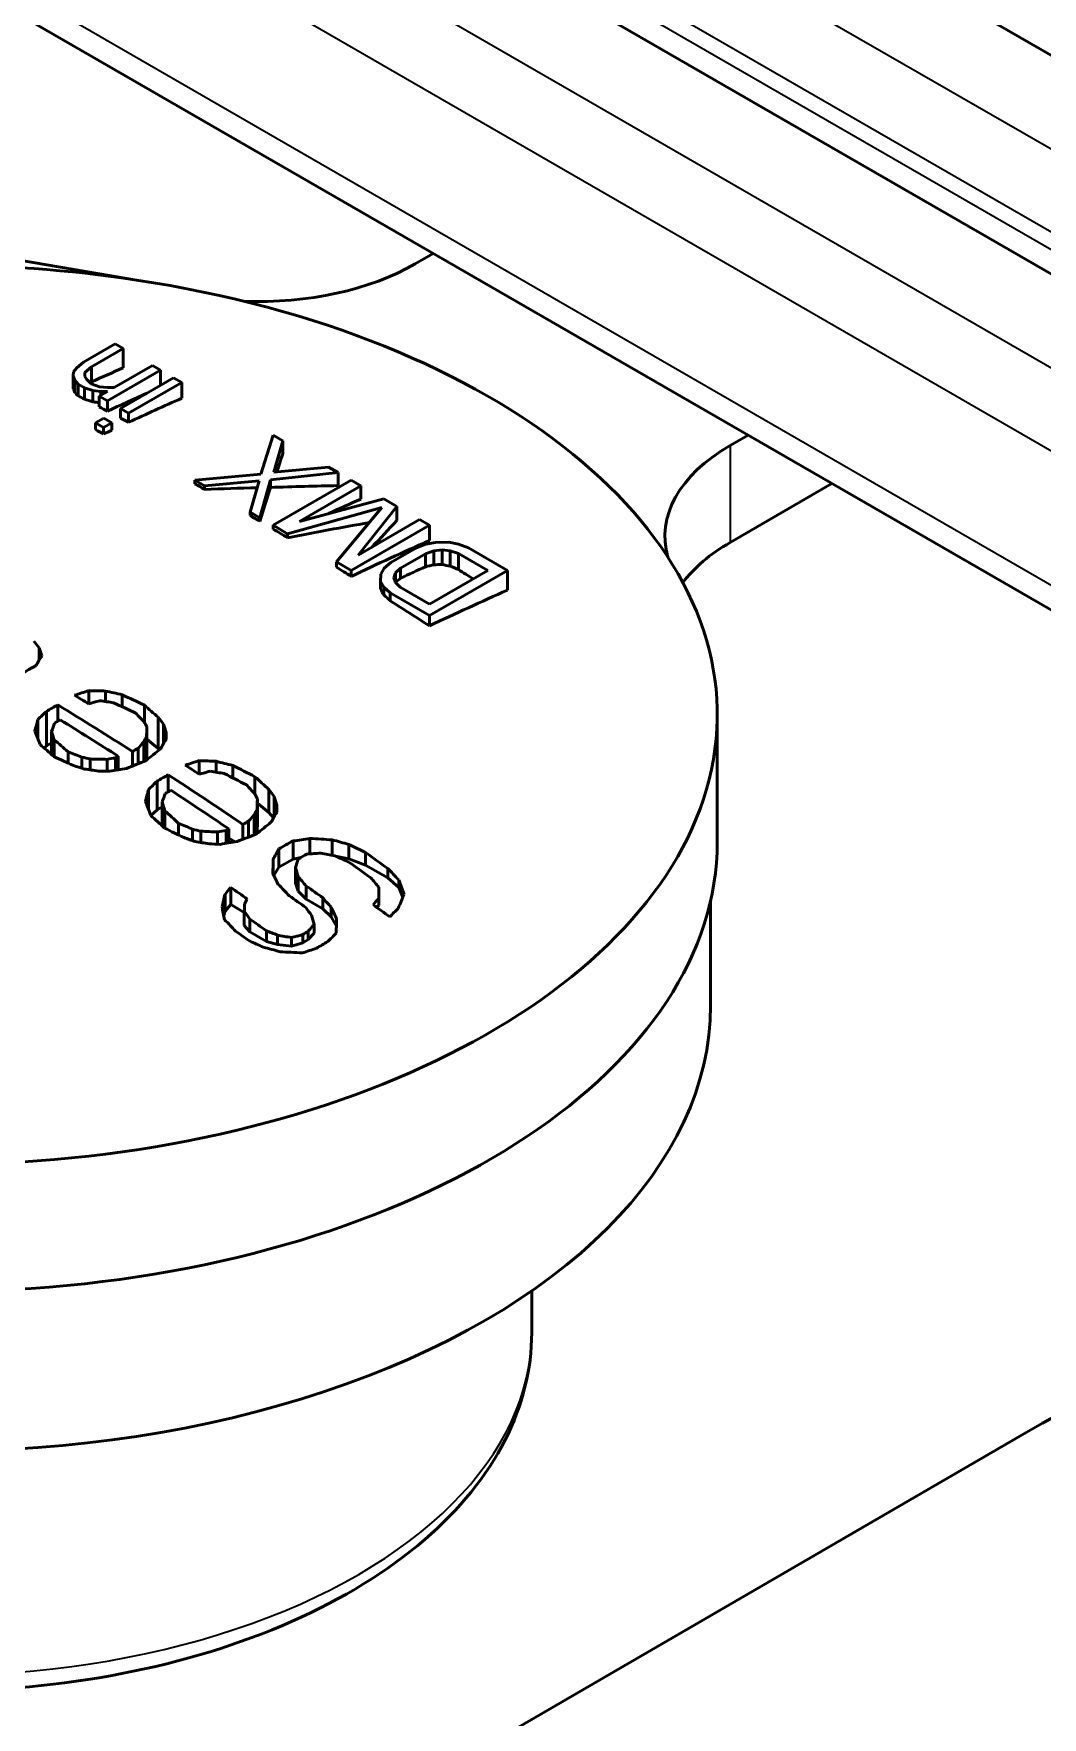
# Model space of a CAD drawing. Header units: millimetres. Extents: x 0 to 3000, y 0 to 3000.
# Drawn here: x 857.38 to 870.97, y 2159.3 to 2182 of the extents above; entities that cross this region are included whole.
import ezdxf

# ---------------------------------------------------------------- set-up
doc = ezdxf.new("R2010")
doc.units = ezdxf.units.MM
doc.layers.add('Visible (ANSI)', color=7, linetype='Continuous', lineweight=50)
doc.layers.add('Visible Narrow (ANSI)', color=7, linetype='Continuous', lineweight=35)

msp = doc.modelspace()

# ---------------------------------------------------------------- linework, layer by layer
at = {"layer": 'Visible (ANSI)'}
for p, q in [((1055.3899, 2075.3069), (348.4845, 2483.439)), ((1055.3899, 2072.3571), (348.4845, 2480.4892)), ((348.4898, 2475.9553), (1055.4923, 2067.7672)), ((848.7411, 2180.3808), (858.7646, 2178.6814)), ((862.7636, 2179.0392), (862.5211, 2178.8992)), ((858.0486, 2177.5749), (858.4746, 2177.8208)), ((858.5843, 2177.7574), (858.1584, 2177.5115)), ((858.4746, 2177.8208), (858.5843, 2177.7574)), ((858.5843, 2177.7574), (858.5843, 2177.4993)), ((857.9132, 2177.446), (857.9585, 2177.4975)), ((857.9585, 2177.4975), (858.0486, 2177.5749)), ((858.1584, 2177.5115), (858.0683, 2177.4341)), ((858.1584, 2177.5115), (858.1584, 2177.3081)), ((858.4638, 2177.2316), (858.9794, 2177.5293)), ((858.9794, 2177.5293), (859.0892, 2177.4659)), ((857.9123, 2177.3947), (857.9132, 2177.446)), ((857.9333, 2177.3308), (857.9123, 2177.3947)), ((857.9123, 2177.3947), (857.9123, 2177.2167)), ((857.9767, 2177.2799), (857.9333, 2177.3308)), ((857.9333, 2177.3308), (857.9333, 2177.1624)), ((858.0645, 2177.2292), (857.9767, 2177.2799)), ((857.9767, 2177.2799), (857.9767, 2177.1183)), ((858.0683, 2177.4341), (858.0673, 2177.3829)), ((858.0673, 2177.3829), (858.0888, 2177.3446)), ((858.0683, 2177.4341), (858.0683, 2177.3812)), ((858.0888, 2177.3446), (858.1542, 2177.281)), ((858.1542, 2177.281), (858.2644, 2177.2432)), ((859.0892, 2177.4659), (858.3718, 2177.0518)), ((858.5474, 2176.9504), (859.2648, 2177.3645)), ((859.3745, 2177.3012), (858.6572, 2176.887)), ((859.0892, 2177.4659), (859.0892, 2177.2632)), ((859.2648, 2177.3645), (859.3745, 2177.3012)), ((859.3745, 2177.3012), (859.3745, 2177.0882)), ((858.1747, 2177.1914), (858.0645, 2177.2292)), ((858.0645, 2177.2292), (858.0645, 2177.0732)), ((858.2854, 2177.1793), (858.1747, 2177.1914)), ((858.1747, 2177.1914), (858.1747, 2177.0383)), ((858.2621, 2177.1151), (858.3742, 2177.1798)), ((858.3718, 2177.0518), (858.2621, 2177.1151)), ((858.2621, 2177.1151), (858.2621, 2176.9709)), ((858.2644, 2177.2432), (858.3751, 2177.2311)), ((858.3742, 2177.1798), (858.2854, 2177.1793)), ((858.2854, 2177.1793), (858.2854, 2177.1286)), ((858.3718, 2177.0518), (858.3718, 2176.9137)), ((858.3751, 2177.2311), (858.4638, 2177.2316)), ((858.2112, 2176.7563), (858.3233, 2176.821)), ((858.3233, 2176.821), (858.433, 2176.7576)), ((858.5474, 2176.9504), (858.5474, 2176.8214)), ((858.6572, 2176.887), (858.5474, 2176.9504)), ((858.6572, 2176.887), (858.6572, 2176.7633)), ((858.2112, 2176.7563), (858.2112, 2176.6643)), ((858.3209, 2176.6929), (858.2112, 2176.7563)), ((858.433, 2176.7576), (858.3209, 2176.6929)), ((858.3209, 2176.6929), (858.3209, 2176.6062)), ((858.433, 2176.7576), (858.433, 2176.6589)), ((860.4388, 2176.0655), (860.6037, 2176.5915)), ((860.6037, 2176.5915), (860.7354, 2176.5155)), ((866.7638, 2176.4497), (867.0062, 2176.5897)), ((860.7354, 2176.5155), (860.6168, 2176.0922)), ((860.7354, 2176.5155), (860.7354, 2176.3411)), ((860.6168, 2176.0922), (861.35, 2176.1606)), ((861.35, 2176.1606), (861.4817, 2176.0846)), ((859.5501, 2175.9832), (860.4388, 2176.0655)), ((859.5501, 2175.9832), (859.5501, 2175.9335)), ((859.6818, 2175.9072), (859.5501, 2175.9832)), ((860.415, 2175.9757), (859.6818, 2175.9072)), ((859.6818, 2175.9072), (859.6818, 2175.859)), ((860.2964, 2175.5523), (860.415, 2175.9757)), ((860.5705, 2175.9894), (860.4281, 2175.4763)), ((861.4817, 2176.0846), (860.5705, 2175.9894)), ((860.5705, 2175.9894), (860.5705, 2175.8852)), ((860.6037, 2175.3749), (861.6573, 2175.9832)), ((861.789, 2175.9072), (860.9596, 2175.4283)), ((861.4817, 2176.0846), (861.4817, 2175.9104)), ((861.6573, 2175.9832), (861.789, 2175.9072)), ((861.789, 2175.9072), (861.789, 2175.7288)), ((866.7638, 2175.1433), (868.1376, 2175.9365)), ((860.9596, 2175.4283), (862.0963, 2175.7298)), ((862.0963, 2175.7298), (862.2719, 2175.6284)), ((860.4281, 2175.4763), (860.2964, 2175.5523)), ((860.2964, 2175.5523), (860.2964, 2175.5054)), ((860.4281, 2175.4763), (860.4281, 2175.4284)), ((862.072, 2175.6144), (860.8012, 2175.2609)), ((861.4597, 2174.8807), (862.072, 2175.6144)), ((862.2719, 2175.6284), (861.7498, 2174.9721)), ((861.7498, 2174.9721), (862.5792, 2175.451)), ((862.2719, 2175.6284), (862.2719, 2175.4383)), ((862.5792, 2175.451), (862.7109, 2175.3749)), ((860.8012, 2175.2609), (860.6037, 2175.3749)), ((860.6037, 2175.3749), (860.6037, 2175.3249)), ((860.8012, 2175.2609), (860.8012, 2175.2075)), ((862.7109, 2175.3749), (861.6573, 2174.7666)), ((862.7109, 2175.3749), (862.7109, 2175.1688)), ((862.1915, 2174.8723), (862.5278, 2175.0665)), ((862.5278, 2175.0665), (862.6618, 2175.1185)), ((862.7711, 2175.0295), (862.6595, 2174.9904)), ((862.6618, 2175.1185), (862.7954, 2175.1449)), ((862.8823, 2175.043), (862.7711, 2175.0295)), ((862.7711, 2175.0295), (862.7711, 2174.843)), ((862.7954, 2175.1449), (862.9729, 2175.146)), ((862.993, 2175.0309), (862.8823, 2175.043)), ((862.8823, 2175.043), (862.8823, 2174.8457)), ((862.9729, 2175.146), (863.1055, 2175.1212)), ((863.1032, 2174.9931), (862.993, 2175.0309)), ((862.993, 2175.0309), (862.993, 2174.8242)), ((863.1055, 2175.1212), (863.2377, 2175.0708)), ((863.2377, 2175.0708), (863.7645, 2174.7666)), ((861.6573, 2174.7666), (861.4597, 2174.8807)), ((861.4597, 2174.8807), (861.4597, 2174.8087)), ((861.6573, 2174.7666), (861.6573, 2174.6868)), ((862.0556, 2174.7178), (862.1014, 2174.795)), ((862.1014, 2174.795), (862.1915, 2174.8723)), ((862.3232, 2174.7963), (862.2555, 2174.7319)), ((862.6595, 2174.9904), (862.3232, 2174.7963)), ((862.3232, 2174.7963), (862.3232, 2174.6625)), ((862.6595, 2174.9904), (862.6595, 2174.8163)), ((863.7645, 2174.7666), (862.7109, 2174.1583)), ((863.4983, 2174.765), (863.1032, 2174.9931)), ((863.1032, 2174.9931), (863.1032, 2174.7787)), ((863.7645, 2174.7666), (863.7645, 2174.5009)), ((862.0538, 2174.6154), (862.0556, 2174.7178)), ((862.0967, 2174.5388), (862.0538, 2174.6154)), ((862.0538, 2174.6154), (862.0538, 2174.513)), ((862.2555, 2174.7319), (862.2322, 2174.6677)), ((862.2322, 2174.6677), (862.2532, 2174.6038)), ((862.2532, 2174.6038), (862.3186, 2174.5401)), ((862.2555, 2174.7319), (862.2555, 2174.6072)), ((862.3186, 2174.5401), (862.7137, 2174.312)), ((862.7137, 2174.312), (863.4983, 2174.765)), ((862.1841, 2174.4625), (862.0967, 2174.5388)), ((862.0967, 2174.5388), (862.0967, 2174.4366)), ((862.7109, 2174.1583), (862.1841, 2174.4625)), ((862.1841, 2174.4625), (862.1841, 2174.3566)), ((862.7109, 2174.1583), (862.7109, 2174.0191)), ((857.4518, 2173.5561), (857.4518, 2173.724)), ((857.7016, 2172.7326), (857.7016, 2172.9537)), ((858.1195, 2172.9694), (858.1195, 2173.1456)), ((858.3455, 2172.9986), (858.3455, 2173.1406)), ((858.5708, 2172.9287), (858.5708, 2173.0907)), ((857.4344, 2172.4977), (857.4344, 2172.7563)), ((857.5494, 2172.3996), (857.5494, 2172.8667)), ((858.8697, 2172.7188), (858.8697, 2172.9492)), ((859.0553, 2172.3653), (859.0553, 2172.7873)), ((866.5912, 2172.819), (866.5912, 2171.1044)), ((857.62, 2172.2836), (857.62, 2172.5966)), ((858.8998, 2172.2095), (858.8998, 2172.5227)), ((858.9022, 2172.2339), (858.9022, 2172.6578)), ((859.129, 2172.4332), (859.129, 2172.6953)), ((857.5195, 2172.3712), (857.5494, 2172.3996)), ((857.5494, 2172.3996), (857.62, 2172.4404)), ((857.6556, 2172.2541), (857.6556, 2172.4831)), ((857.8412, 2172.1701), (857.8412, 2172.3213)), ((858.7079, 2172.1303), (858.7079, 2172.3245)), ((858.7841, 2172.1609), (858.7841, 2172.3677)), ((858.861, 2172.1917), (858.861, 2172.4561)), ((858.9022, 2172.4899), (859.0553, 2172.3653)), ((859.0553, 2172.3653), (859.071, 2172.3468)), ((858.0283, 2172.1), (858.0283, 2172.2495)), ((858.141, 2172.0775), (858.141, 2172.2244)), ((858.367, 2172.0591), (858.367, 2172.2194)), ((858.4804, 2172.0722), (858.4804, 2172.2394)), ((858.5184, 2172.0789), (858.5184, 2172.2613)), ((858.9018, 2172.2111), (858.9022, 2172.2339)), ((859.6104, 2172.0202), (859.6104, 2172.2024)), ((859.8364, 2172.0462), (859.8364, 2172.193)), ((860.0616, 2171.9697), (860.0616, 2172.1372)), ((859.0402, 2171.5389), (859.0402, 2171.925)), ((859.1925, 2171.7835), (859.1925, 2172.012)), ((860.3605, 2171.7472), (860.3605, 2171.9853)), ((858.9252, 2171.5459), (858.9252, 2171.8131)), ((859.1108, 2171.3212), (859.1108, 2171.6445)), ((860.393, 2171.3732), (860.393, 2171.6835)), ((860.393, 2171.6292), (860.5461, 2171.5046)), ((860.5461, 2171.5046), (860.5461, 2171.8145)), ((860.6198, 2171.4473), (860.6198, 2171.7181)), ((858.9585, 2171.4612), (859.0402, 2171.5389)), ((859.0402, 2171.5389), (859.1108, 2171.5796)), ((859.1465, 2171.2901), (859.1465, 2171.5266)), ((860.2749, 2171.1725), (860.2749, 2171.3861)), ((860.3518, 2171.2029), (860.3518, 2171.476)), ((860.3907, 2171.2427), (860.3907, 2171.5441)), ((860.3907, 2171.2427), (860.393, 2171.3732)), ((860.5461, 2171.5046), (860.6098, 2171.4298)), ((859.332, 2171.1998), (859.332, 2171.3559)), ((859.5192, 2171.1238), (859.5192, 2171.2783)), ((859.6318, 2171.0985), (859.6318, 2171.2502)), ((859.8578, 2171.0751), (859.8578, 2171.2407)), ((859.9712, 2171.0866), (859.9712, 2171.2593)), ((860.0092, 2171.0928), (860.0092, 2171.2811)), ((860.0092, 2171.1552), (860.0936, 2171.1065)), ((860.1988, 2171.1423), (860.1988, 2171.3429)), ((860.3717, 2171.2107), (860.3907, 2171.2427)), ((861.1004, 2170.9449), (861.1004, 2171.1529)), ((860.6833, 2170.7661), (860.6833, 2171.011)), ((860.8736, 2170.876), (860.8736, 2171.1189)), ((861.4017, 2170.9253), (861.4017, 2171.1342)), ((861.4455, 2170.9145), (861.6269, 2170.8805)), ((861.6269, 2170.8805), (861.6269, 2171.0722)), ((861.8513, 2170.7949), (861.8513, 2170.962)), ((860.6056, 2170.6748), (860.6056, 2170.8725)), ((860.6162, 2170.6531), (860.6833, 2170.7661)), ((860.6833, 2170.7661), (860.8736, 2170.876)), ((860.8736, 2170.876), (860.9792, 2170.8968)), ((860.9053, 2170.55), (860.9053, 2170.7603)), ((861.6269, 2170.8805), (861.8513, 2170.7949)), ((861.8513, 2170.7949), (862.1495, 2170.6228)), ((862.1495, 2170.6228), (862.1495, 2170.7502)), ((860.0338, 2170.262), (860.0338, 2170.4925)), ((860.9053, 2170.55), (860.941, 2170.4415)), ((860.941, 2170.4415), (860.941, 2170.6384)), ((861.052, 2170.3334), (861.052, 2170.5115)), ((862.0321, 2170.3829), (862.0321, 2170.4951)), ((862.1495, 2170.6228), (862.2978, 2170.4932)), ((862.2978, 2170.4932), (862.2978, 2170.5955)), ((862.2978, 2170.4932), (862.3537, 2170.3588)), ((859.9569, 2170.1746), (859.9569, 2170.3992)), ((859.9569, 2170.1746), (860.0338, 2170.262)), ((860.0338, 2170.262), (860.217, 2170.1562)), ((860.941, 2170.4415), (861.052, 2170.3334)), ((861.052, 2170.3334), (861.2756, 2170.2043)), ((861.2756, 2170.2043), (861.2756, 2170.3529)), ((862.0035, 2170.2225), (862.0298, 2170.2524)), ((862.0298, 2170.2524), (862.0321, 2170.3829)), ((862.0298, 2170.2524), (862.0298, 2170.3505)), ((866.5012, 2168.8998), (866.5012, 2170.3124)), ((859.9404, 2170.1123), (859.9569, 2170.1746)), ((860.217, 2169.9804), (860.217, 2170.1681)), ((860.2907, 2169.8939), (860.2907, 2170.0666)), ((861.2756, 2170.2043), (861.3867, 2170.0963)), ((861.3867, 2170.0963), (861.3867, 2170.2245)), ((861.3867, 2170.0963), (861.4579, 2169.9693)), ((860.217, 2169.9804), (860.2907, 2169.8939)), ((860.2907, 2169.8939), (860.5144, 2169.7648)), ((860.5144, 2169.7648), (860.5144, 2169.908)), ((860.6642, 2169.7222), (860.6642, 2169.8508)), ((860.8522, 2169.7016), (860.8522, 2169.8157)), ((861.0036, 2169.746), (861.0036, 2169.8563)), ((861.0036, 2169.746), (861.0798, 2169.79)), ((861.0798, 2169.79), (861.0798, 2169.901)), ((861.0798, 2169.79), (861.1567, 2169.8774)), ((861.1567, 2169.8774), (861.1567, 2169.9946)), ((860.5144, 2169.7648), (860.6642, 2169.7222)), ((860.6642, 2169.7222), (860.8522, 2169.7016)), ((860.8522, 2169.7016), (861.0036, 2169.746)), ((864.0912, 2165.0541), (864.0912, 2164.4908)), ((861.5853, 2157.8233), (870.7557, 2163.1433))]:
    msp.add_line(p, q, dxfattribs=at)
for centre, major_axis, ratio, start_param, end_param in [((856.0912, 2172.819), (-10.5, 0), 0.5773503, 4.4549383, 6.5688044), ((860.3998, 2180.124), (3, 0), 0.5773503, 4.6489551, 5.4977871), ((856.0912, 2172.819), (10.5, 0), 0.5773503, 3.4272118, 7.596531), ((853.556, 2124.6397), (30.7979, 53.3435), 0.5773503, 0.669691, 0.6795303), ((854.2094, 2123.9066), (-22.3162, -57.4781), 0.4556331, 3.7322942, 3.7328434), ((859.1199, 2123.5081), (6.7151, -61.256), 0.1523098, 2.6211546, 2.6229928), ((860.2778, 2124.3654), (16.813, -59.1814), 0.3604895, 2.5589802, 2.5605851), ((860.4022, 2125.665), (30.699, -53.1723), 0.5773503, 2.4100649, 2.4120903), ((859.5223, 2126.5154), (42.7767, -43.9524), 0.7022321, 2.2213774, 2.2234675), ((857.3702, 2127.0651), (58.2487, -19.1563), 0.8021648, 1.813922, 1.8153718), ((854.0608, 2124.3483), (30.8166, 53.3759), 0.5773503, 0.6740789, 0.6863168), ((854.3461, 2124.1835), (30.8253, 53.391), 0.5773503, 0.6697945, 0.686345), ((860.4022, 2125.665), (30.699, -53.1723), 0.5773503, 2.4029778, 2.4055086), ((860.4022, 2125.665), (30.699, -53.1723), 0.5773503, 2.396399, 2.3989291), ((860.0659, 2125.4709), (30.7217, -53.2116), 0.5773503, 2.3963693, 2.3988975), ((854.3461, 2124.1835), (30.8253, 53.391), 0.5773503, 0.6915112, 0.6940934), ((868.8851, 2175.225), (-3, 0), 0.5773503, 5.4977871, 6.4459845), ((859.7636, 2122.833), (5.7277, 61.3208), 0.1304, 0.5226234, 0.5307515), ((860.0659, 2125.4709), (30.7217, -53.2116), 0.5773503, 2.3650357, 2.3680671), ((855.4445, 2125.2394), (-58.7745, -18.4191), 0.8034513, 4.3659526, 4.3810501), ((855.4955, 2125.3016), (59.3029, 16.6177), 0.8060164, 1.2680949, 1.2797525), ((859.755, 2122.837), (-5.6748, -61.3263), 0.1292137, 3.6792887, 3.693946), ((856.7606, 2122.7895), (30.8464, 53.4275), 0.5773503, 0.6698737, 0.6799636), ((860.0659, 2125.4709), (30.7217, -53.2116), 0.5773503, 2.3478585, 2.3508898), ((860.0659, 2125.4709), (30.7217, -53.2116), 0.5773503, 2.3392692, 2.3438166), ((855.7118, 2123.6306), (47.3669, 39.5285), 0.7355708, 0.9086283, 0.9285589), ((859.7249, 2122.2124), (15.7824, 59.5132), 0.3408059, 0.5619943, 0.5749327), ((857.6825, 2122.2573), (30.8295, 53.3982), 0.5773503, 0.6698101, 0.6941058), ((868.8851, 2173.9186), (3, 0), 0.5773503, 2.3561945, 2.7368683), ((860.0659, 2125.4709), (30.7217, -53.2116), 0.5773503, 2.3195588, 2.3241083), ((857.9898, 2122.0798), (30.8208, 53.3831), 0.5773503, 0.6780575, 0.6858135), ((856.6295, 2122.6637), (42.5282, 44.6897), 0.6980698, 0.8211984, 0.8233288), ((855.8023, 2123.9697), (57.9658, 21.0923), 0.7990538, 1.1702881, 1.1721419), ((856.852, 2125.4895), (58.4836, -19.2335), 0.8021648, 1.7270232, 1.7288625), ((859.1344, 2126.1379), (42.8315, -44.0088), 0.7022317, 2.1206163, 2.1227088), ((860.985, 2126.0015), (30.6553, -53.0965), 0.5773503, 2.3027162, 2.3073169), ((861.5275, 2122.5166), (7.3991, 61.0023), 0.1678685, 0.5680404, 0.5681694), ((859.5668, 2121.9586), (20.3526, 58.1045), 0.4235153, 0.6046035, 0.6067318), ((862.1094, 2124.3016), (11.2832, -60.3288), 0.2516254, 2.5030756, 2.5053472), ((861.1862, 2125.1198), (21.8845, -57.3643), 0.4501296, 2.4090477, 2.4116289), ((860.0659, 2125.4709), (30.7217, -53.2116), 0.5773503, 2.2952793, 2.3074226), ((858.7361, 2121.649), (30.7933, 53.3355), 0.5773503, 0.6696736, 0.6939981), ((857.3122, 2123.5229), (-16.8572, 59.3369), 0.3604895, 5.6106314, 5.6133393), ((857.4626, 2123.3264), (-6.7218, 61.3169), 0.1523098, 5.6571681, 5.6602693), ((856.7993, 2122.7672), (30.8459, 53.4267), 0.5773503, 0.7714021, 0.7888537), ((857.3012, 2122.9366), (11.9716, 60.5139), 0.264671, 0.6325589, 0.6364454), ((857.3956, 2122.4229), (-30.8362, -53.4099), 0.5773503, 3.9199734, 3.9234648), ((856.3972, 2123.3527), (-30.8492, 53.4325), 0.5773503, 5.4447964, 5.4678826), ((856.9274, 2122.3802), (-42.5196, -44.6808), 0.6980695, 4.0568894, 4.0604842), ((856.6256, 2123.4846), (30.8477, -53.4298), 0.5773503, 2.3220146, 2.3262884), ((856.8925, 2122.265), (46.3085, 40.7343), 0.7279951, 0.9762102, 0.9789653), ((856.0983, 2122.7855), (-61.686, -1.1247), 0.8164513, 4.6610696, 4.6647352), ((856.0057, 2122.9162), (58.6101, -19.2751), 0.8021648, 1.7882975, 1.7914004), ((856.1139, 2123.2166), (-53.8086, 30.1914), 0.7767567, 5.0815274, 5.0853673), ((856.4971, 2123.4905), (37.781, -48.7752), 0.6546531, 2.2268173, 2.2328664), ((856.629, 2123.5927), (-37.7793, 48.773), 0.654653, 5.3687498, 5.374799), ((857.6042, 2123.0422), (-5.4328, -61.4413), 0.1236077, 3.7807296, 3.7850615), ((857.6673, 2122.6239), (-20.3878, -58.205), 0.4235158, 3.8363088, 3.8399033), ((857.582, 2122.3153), (30.832, 53.4026), 0.5773503, 0.7818716, 0.7836175), ((856.2449, 2123.2648), (30.8498, -53.4334), 0.5773503, 2.3040602, 2.3220169), ((857.562, 2123.6798), (19.9843, -58.3489), 0.4165784, 2.4120389, 2.4155698), ((858.2137, 2123.573), (11.3356, -60.6087), 0.2516252, 2.4661638, 2.4680846), ((857.4925, 2123.7497), (-23.3674, 57.078), 0.4722851, 5.525179, 5.5303848), ((857.9981, 2123.7178), (-16.8513, 59.3162), 0.3604895, 5.5742049, 5.5769159), ((856.9587, 2123.2963), (8.4713, -61.1092), 0.1906278, 2.4776084, 2.4826211), ((857.8776, 2122.9593), (7.4261, 61.2243), 0.1678698, 0.6428923, 0.6460198), ((857.2732, 2123.3056), (-6.7222, 61.3209), 0.1523098, 5.6260913, 5.6291938), ((859.1149, 2122.5778), (-11.9582, -60.4456), 0.2646727, 3.7942388, 3.7961843), ((858.917, 2123.1589), (-0.3746, -61.6341), 0.0085943, 3.779946, 3.7836141), ((858.7741, 2123.4701), (-6.7169, 61.2725), 0.1523098, 5.6253526, 5.6284577), ((859.1807, 2123.1573), (0.3745, 61.6215), 0.0085946, 0.6401023, 0.6425483), ((856.1073, 2123.1826), (23.3765, -57.1002), 0.4722851, 2.3841185, 2.3893222), ((856.2877, 2123.2565), (-23.3763, 57.0997), 0.4722851, 5.525454, 5.5306578), ((855.6465, 2122.7433), (-43.0287, 44.2115), 0.7022315, 5.2925173, 5.2960476), ((858.4019, 2121.8419), (-30.8067, -53.3588), 0.5773503, 3.9182193, 3.9199667), ((859.0106, 2122.32), (-17.3357, -59.124), 0.3697146, 3.817454, 3.8202112), ((858.977, 2121.9774), (23.6274, 56.8858), 0.4768226, 0.7135895, 0.7189022), ((859.3612, 2122.5291), (11.9554, 60.4319), 0.264671, 0.6517987, 0.6556907), ((855.591, 2122.7688), (38.9531, -47.8414), 0.6660431, 2.2102673, 2.2154721), ((855.5146, 2122.4995), (46.9483, -40.013), 0.7326077, 2.0828904, 2.085601), ((855.6411, 2122.374), (-53.7936, 30.1829), 0.776757, 5.0807813, 5.0827019), ((855.7152, 2122.0329), (58.5805, -19.2654), 0.8021648, 1.7868577, 1.7899623), ((856.1145, 2121.8941), (-61.6498, -1.124), 0.8164513, 4.6609646, 4.6646323), ((856.1173, 2121.7419), (61.6397, 1.1239), 0.8164513, 1.518844, 1.5212896), ((857.0039, 2121.6381), (-53.0035, -31.4577), 0.7724086, 4.2572251, 4.2591705), ((857.0883, 2121.4959), (52.9929, 31.4512), 0.7724092, 1.1145334, 1.118425), ((858.3646, 2121.8634), (-30.8081, -53.3612), 0.5773503, 3.9234616, 3.9243352), ((858.0858, 2121.5752), (38.5589, 48.0461), 0.6628023, 0.8643056, 0.8696181), ((857.9896, 2121.3694), (-42.4592, -44.6173), 0.6980695, 4.0487152, 4.0523159), ((856.6256, 2123.4846), (30.8477, -53.4298), 0.5773503, 2.2877946, 2.2920757), ((857.8001, 2121.2333), (46.2409, 40.6747), 0.7279957, 0.9655476, 0.9683076), ((856.1141, 2121.9159), (-61.6511, -1.124), 0.8164513, 4.6370987, 4.6407704), ((855.7844, 2122.2432), (58.5909, -19.2688), 0.8021648, 1.7599856, 1.7630942), ((855.8184, 2122.6899), (-53.8031, 30.1882), 0.7767569, 5.0510358, 5.0548825), ((856.4471, 2123.4518), (-37.7815, 48.7759), 0.654653, 5.334871, 5.3409321), ((859.4182, 2122.0107), (-20.3563, -58.1151), 0.4235158, 3.8444558, 3.8480561), ((858.8864, 2121.5622), (-30.7866, -53.324), 0.5773503, 3.9199621, 3.9234591), ((856.3972, 2123.3527), (-30.8492, 53.4325), 0.5773503, 5.410539, 5.4336716), ((856.3152, 2123.3496), (37.7826, -48.7773), 0.6546531, 2.1929379, 2.1989989), ((858.0106, 2123.8334), (19.9789, -58.3331), 0.4165782, 2.3788401, 2.3823785), ((857.7811, 2123.8679), (-23.3633, 57.068), 0.4722851, 5.4914023, 5.4966192), ((859.2839, 2122.8937), (-5.427, -61.3759), 0.1236077, 3.8010112, 3.8053504), ((858.0299, 2123.4448), (-8.4677, 61.0836), 0.1906278, 5.589998, 5.5950197), ((859.6054, 2122.7498), (7.4167, 61.1473), 0.1678687, 0.6616309, 0.6647641), ((858.4389, 2123.4334), (-6.7184, 61.2866), 0.1523098, 5.5977732, 5.6008815), ((859.0728, 2121.4546), (30.7779, 53.3088), 0.5773503, 0.7818654, 0.7836144), ((856.2449, 2123.2648), (30.8498, -53.4334), 0.5773503, 2.2698055, 2.2877993), ((859.1259, 2123.7436), (11.3278, -60.5673), 0.2516252, 2.4356239, 2.4375491), ((860.4234, 2123.1497), (-0.374, -61.5466), 0.0085943, 3.8039595, 3.807636), ((858.6077, 2123.891), (-16.8439, 59.29), 0.3604895, 5.5417498, 5.544467), ((859.9398, 2123.5979), (-6.7099, 61.2088), 0.1523098, 5.5969809, 5.6000933), ((860.687, 2123.1481), (0.3739, 61.5274), 0.0085946, 0.6641298, 0.6665818), ((856.3959, 2123.3008), (23.376, -57.0991), 0.4722851, 2.3503682, 2.3555821), ((856.5763, 2123.3746), (-23.3754, 57.0975), 0.4722851, 5.4917014, 5.4969155), ((859.8927, 2120.9812), (-30.7327, -53.2305), 0.5773503, 3.9181981, 3.9199497), ((860.7976, 2121.7961), (-17.2965, -58.9903), 0.3697146, 3.8281083, 3.8308721), ((860.9062, 2122.2235), (-11.9334, -60.3206), 0.264671, 3.8093402, 3.8112904), ((860.6661, 2121.2758), (23.5678, 56.7423), 0.4768223, 0.7191085, 0.7244347), ((861.1525, 2122.1747), (11.9291, 60.2989), 0.2646715, 0.6669053, 0.6708069), ((855.3864, 2122.6022), (38.9493, -47.8368), 0.6660431, 2.1765014, 2.1817173), ((855.3804, 2122.4843), (-43.0221, 44.2047), 0.7022316, 5.2593287, 5.2628666), ((855.2146, 2122.1476), (46.9345, -40.0013), 0.7326077, 2.0504481, 2.0531648), ((855.3456, 2121.8473), (-53.7673, 30.1681), 0.776757, 5.0502522, 5.0521771), ((856.1304, 2121.0244), (-61.5771, -1.1227), 0.8164513, 4.6369421, 4.6406183), ((857.6177, 2120.6039), (-52.9041, -31.3985), 0.7724092, 4.2421022, 4.2440522), ((859.8555, 2121.0027), (-30.735, -53.2345), 0.5773503, 3.9234532, 3.9243289), ((859.301, 2120.6), (38.4646, 47.9286), 0.6628025, 0.8587396, 0.8640656), ((857.7558, 2120.3712), (-52.8747, -31.3812), 0.7724089, 4.2250186, 4.2289237), ((856.1308, 2121.0027), (-61.5748, -1.1226), 0.8164514, 4.6118072, 4.6167175), ((856.0912, 2171.1044), (-10.5, 0), 0.5773503, 0.2856191, 3.1415927), ((855.4939, 2121.3599), (58.5328, -19.2497), 0.8021648, 1.7584945, 1.7616064), ((856.1332, 2120.8722), (61.5606, 1.1224), 0.8164513, 1.49481, 1.4972615), ((857.7021, 2120.4617), (52.8865, 31.3881), 0.772409, 1.0993964, 1.1032977), ((861.4212, 2122.1216), (-11.9242, -60.274), 0.264672, 3.8205321, 3.8244369), ((860.3773, 2120.7015), (-30.7008, -53.1753), 0.5773503, 3.9155588, 3.9199424), ((860.6009, 2120.5723), (30.6847, 53.1475), 0.5773503, 0.7748374, 0.7774689), ((857.1163, 2120.3587), (57.7911, 21.0289), 0.7990537, 1.2191382, 1.2222811), ((855.5354, 2121.486), (58.5434, -19.2532), 0.8021648, 1.7311196, 1.734238), ((855.5082, 2122.137), (-53.7834, 30.1771), 0.7767569, 5.0189128, 5.0227716), ((855.7064, 2122.8015), (43.0298, -44.2126), 0.7022317, 2.0840921, 2.0876405), ((856.0342, 2123.1262), (-40.5966, 46.4628), 0.6812122, 5.2613484, 5.2657349), ((857.0062, 2123.7043), (-30.8432, 53.422), 0.5773503, 5.3795973, 5.3864782), ((860.6493, 2123.1483), (-0.3739, -61.5302), 0.008594, 3.8247436, 3.8296532), ((858.8522, 2123.6924), (11.3304, -60.5812), 0.2516254, 2.4062703, 2.4101285), ((861.5779, 2122.5105), (7.3986, 60.9977), 0.1678689, 0.675822, 0.6789648), ((859.9398, 2123.5979), (-6.7099, 61.2088), 0.1523098, 5.572057, 5.5751751), ((856.7778, 2123.5725), (30.8462, -53.4271), 0.5773503, 2.238016, 2.2448963), ((858.3634, 2124.0429), (-21.971, 57.5912), 0.4501296, 5.4640853, 5.4684775), ((861.1848, 2121.6825), (-17.2856, -58.953), 0.3697152, 3.8534793, 3.8562469), ((855.6359, 2122.9132), (-30.8483, 53.4309), 0.5773503, 5.391653, 5.3968065), ((857.105, 2123.5628), (21.9882, -57.6362), 0.4501296, 2.3289667, 2.3333524), ((857.6854, 2123.7221), (-19.9829, 58.345), 0.4165782, 5.4878741, 5.4914221), ((856.2069, 2123.2428), (-30.8499, 53.4336), 0.5773503, 5.3813433, 5.3865024), ((858.448, 2123.9832), (19.9722, -58.3137), 0.4165781, 2.3392633, 2.3428159), ((862.0804, 2123.1396), (0.3732, 61.4075), 0.0085943, 0.6901741, 0.6938654), ((860.9486, 2123.8494), (-8.4443, 60.9149), 0.1906274, 5.5552791, 5.5603286), ((860.6172, 2122.7758), (-5.4195, -61.2907), 0.1236077, 3.8334948, 3.8378481), ((859.1642, 2123.4112), (4.7013, -61.4425), 0.1072724, 2.424625, 2.4289543), ((860.2727, 2123.1506), (0.3741, 61.557), 0.008594, 0.6992066, 0.7016631), ((861.3765, 2122.1304), (11.9251, 60.2783), 0.2646719, 0.6980887, 0.7000427), ((855.9785, 2123.111), (30.8499, -53.4336), 0.5773503, 2.2397507, 2.2449097), ((857.7527, 2123.7451), (-19.9821, 58.3427), 0.4165782, 5.4793196, 5.4828711), ((862.7782, 2121.2153), (-17.2314, -58.7683), 0.369715, 3.8390858, 3.8418607), ((856.5114, 2123.4186), (30.8486, -53.4313), 0.5773503, 2.225972, 2.2311399), ((863.1298, 2122.1201), (9.09, 60.5919), 0.2053416, 0.6802944, 0.6853961), ((856.2337, 2123.2304), (21.9924, -57.6472), 0.4501296, 2.3246315, 2.3290184), ((857.297, 2123.5186), (-16.8573, 59.3373), 0.3604894, 5.5056105, 5.5083345), ((855.4456, 2122.8033), (-30.8466, 53.4279), 0.5773503, 5.3813309, 5.3864905), ((858.0286, 2123.7264), (16.851, -59.315), 0.3604895, 2.360328, 2.3630542), ((859.9689, 2123.6011), (6.7097, -61.2069), 0.1523099, 2.4141457, 2.4172687), ((859.3767, 2123.7905), (-11.3252, 60.5533), 0.2516255, 5.5340619, 5.5379273), ((861.5155, 2123.1431), (-0.3735, -61.4599), 0.0085942, 3.84358, 3.8485026), ((862.8652, 2120.8033), (20.228, 57.7489), 0.4235152, 0.7091052, 0.7127288), ((855.2172, 2122.6715), (30.8438, -53.423), 0.5773503, 2.2397276, 2.2440279), ((854.6897, 2121.5316), (-46.8966, 39.969), 0.7326077, 5.1622713, 5.1649977), ((855.1895, 2120.4344), (-58.4316, 19.2165), 0.8021648, 4.8764785, 4.8796017), ((859.4185, 2119.3933), (-45.9978, -40.461), 0.7279954, 4.1137923, 4.1165663), ((861.4208, 2120.0989), (-30.6189, -53.0336), 0.5773503, 3.9348672, 3.9366253), ((862.3464, 2121.342), (-17.2476, -58.8234), 0.369715, 3.854966, 3.8577399), ((862.5259, 2120.9221), (20.2446, 57.7962), 0.4235152, 0.7247041, 0.7283262), ((854.5754, 2121.7008), (42.9831, -44.1646), 0.7022317, 2.0843288, 2.087881), ((854.7325, 2120.7546), (53.6711, -30.1142), 0.7767569, 1.8797272, 1.8835932), ((856.1561, 2119.6112), (61.38, 1.1191), 0.8164514, 1.4769281, 1.4818513), ((860.1273, 2119.3351), (42.1946, 44.3391), 0.6980699, 0.9176138, 0.9212361), ((861.6444, 2119.9698), (30.5991, 52.9991), 0.5773503, 0.7924, 0.7959186), ((856.0912, 2168.8998), (-10.41, 0), 0.5773503, 0, 3.1415927), ((879.97, 2157.8487), (13, 0), 0.5773503, 1.60724, 2.3585882)]:
    msp.add_ellipse(centre, major_axis=major_axis, ratio=ratio, start_param=start_param, end_param=end_param, dxfattribs=at)
msp.add_open_spline([(864.0912, 2164.4908), (864.0912, 2163.9962), (863.9665, 2163.5033), (863.4843, 2162.5551), (863.1142, 2162.1035), (862.1506, 2161.2726), (861.5419, 2160.9002), (860.1602, 2160.289), (859.3853, 2160.052), (857.7554, 2159.7368), (856.9011, 2159.6579), (855.1957, 2159.6635), (854.3449, 2159.7474), (852.7264, 2160.0713), (851.9591, 2160.3115), (850.5819, 2160.9319), (849.9726, 2161.3126), (848.9866, 2162.186), (848.6064, 2162.6785), (848.1873, 2163.6218), (848.0912, 2164.0558), (848.0912, 2164.4908)], degree=3, knots=[2.3561945, 2.3561945, 2.3561945, 2.3561945, 2.6417479, 2.6417479, 2.9462173, 2.9462173, 3.2732157, 3.2732157, 3.6037673, 3.6037673, 3.9326089, 3.9326089, 4.2606637, 4.2606637, 4.5895547, 4.5895547, 4.9201337, 4.9201337, 5.2466673, 5.2466673, 5.4977871, 5.4977871, 5.4977871, 5.4977871], dxfattribs=at)
at = {"layer": 'Visible Narrow (ANSI)'}
for p, q in [((1055.3899, 2074.0395), (348.6453, 2482.0788)), ((1055.3895, 2072.9207), (348.2827, 2481.1689)), ((348.2827, 2480.9351), (1055.3895, 2072.6868)), ((1055.3899, 2071.0897), (348.6453, 2479.1289)), ((1055.3895, 2069.9708), (348.2827, 2478.2191)), ((348.2827, 2476.413), (1055.3895, 2068.1647)), ((866.7638, 2176.4497), (866.7638, 2175.1433))]:
    msp.add_line(p, q, dxfattribs=at)
msp.add_ellipse((856.0912, 2164.4908), major_axis=(-8, 0), ratio=0.5773503, start_param=0, end_param=3.1415927, dxfattribs=at)

doc.saveas('drawing.dxf')
